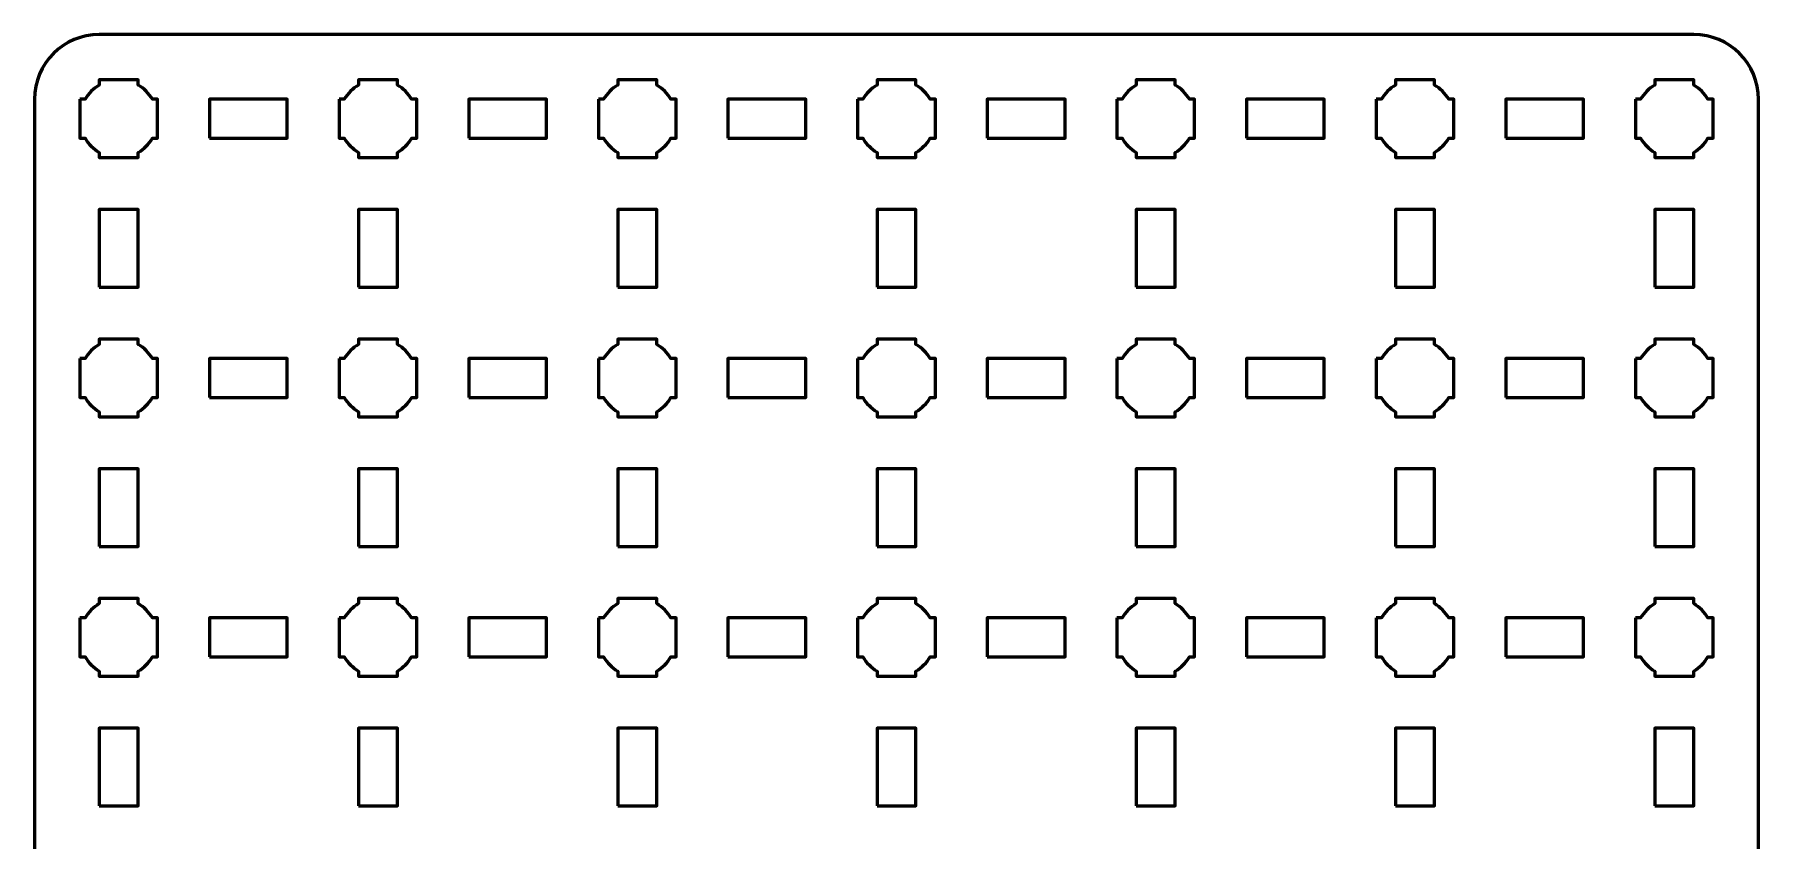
# Model space of a CAD drawing. Header units: centimetres. Extents: x -17.1 to -3.9, y -21.5 to -8.2.
# Drawn here: x -17.15 to -3.85, y -14.42 to -8.2 of the extents above; entities that cross this region are included whole.
import ezdxf

# ---------------------------------------------------------------- set-up
doc = ezdxf.new("R2010")
doc.units = ezdxf.units.CM
doc.header["$MEASUREMENT"] = 0
doc.layers.add('Layer 1', color=7, linetype='Continuous')

msp = doc.modelspace()

# ---------------------------------------------------------------- linework, layer by layer
at = {"layer": 'Layer 1', "color": 250, "lineweight": 53}
for points in [[(-15.8, -9), (-15.2, -9), (-15.2, -8.7), (-15.8, -8.7), (-15.8, -9)], [(-13.8, -9), (-13.2, -9), (-13.2, -8.7), (-13.8, -8.7), (-13.8, -9)], [(-11.8, -9), (-11.2, -9), (-11.2, -8.7), (-11.8, -8.7), (-11.8, -9)], [(-9.8, -9), (-9.2, -9), (-9.2, -8.7), (-9.8, -8.7), (-9.8, -9)], [(-7.8, -9), (-7.2, -9), (-7.2, -8.7), (-7.8, -8.7), (-7.8, -9)], [(-5.8, -9), (-5.2, -9), (-5.2, -8.7), (-5.8, -8.7), (-5.8, -9)], [(-16.65, -10.15), (-16.35, -10.15), (-16.35, -9.55), (-16.65, -9.55), (-16.65, -10.15)], [(-14.65, -10.15), (-14.35, -10.15), (-14.35, -9.55), (-14.65, -9.55), (-14.65, -10.15)], [(-12.65, -10.15), (-12.35, -10.15), (-12.35, -9.55), (-12.65, -9.55), (-12.65, -10.15)], [(-10.65, -10.15), (-10.35, -10.15), (-10.35, -9.55), (-10.65, -9.55), (-10.65, -10.15)], [(-8.65, -10.15), (-8.35, -10.15), (-8.35, -9.55), (-8.65, -9.55), (-8.65, -10.15)], [(-6.65, -10.15), (-6.35, -10.15), (-6.35, -9.55), (-6.65, -9.55), (-6.65, -10.15)], [(-4.65, -10.15), (-4.35, -10.15), (-4.35, -9.55), (-4.65, -9.55), (-4.65, -10.15)], [(-15.8, -11), (-15.2, -11), (-15.2, -10.7), (-15.8, -10.7), (-15.8, -11)], [(-13.8, -11), (-13.2, -11), (-13.2, -10.7), (-13.8, -10.7), (-13.8, -11)], [(-11.8, -11), (-11.2, -11), (-11.2, -10.7), (-11.8, -10.7), (-11.8, -11)], [(-9.8, -11), (-9.2, -11), (-9.2, -10.7), (-9.8, -10.7), (-9.8, -11)], [(-7.8, -11), (-7.2, -11), (-7.2, -10.7), (-7.8, -10.7), (-7.8, -11)], [(-5.8, -11), (-5.2, -11), (-5.2, -10.7), (-5.8, -10.7), (-5.8, -11)], [(-16.65, -12.15), (-16.35, -12.15), (-16.35, -11.55), (-16.65, -11.55), (-16.65, -12.15)], [(-14.65, -12.15), (-14.35, -12.15), (-14.35, -11.55), (-14.65, -11.55), (-14.65, -12.15)], [(-12.65, -12.15), (-12.35, -12.15), (-12.35, -11.55), (-12.65, -11.55), (-12.65, -12.15)], [(-10.65, -12.15), (-10.35, -12.15), (-10.35, -11.55), (-10.65, -11.55), (-10.65, -12.15)], [(-8.65, -12.15), (-8.35, -12.15), (-8.35, -11.55), (-8.65, -11.55), (-8.65, -12.15)], [(-6.65, -12.15), (-6.35, -12.15), (-6.35, -11.55), (-6.65, -11.55), (-6.65, -12.15)], [(-4.65, -12.15), (-4.35, -12.15), (-4.35, -11.55), (-4.65, -11.55), (-4.65, -12.15)], [(-15.8, -13), (-15.2, -13), (-15.2, -12.7), (-15.8, -12.7), (-15.8, -13)], [(-13.8, -13), (-13.2, -13), (-13.2, -12.7), (-13.8, -12.7), (-13.8, -13)], [(-11.8, -13), (-11.2, -13), (-11.2, -12.7), (-11.8, -12.7), (-11.8, -13)], [(-9.8, -13), (-9.2, -13), (-9.2, -12.7), (-9.8, -12.7), (-9.8, -13)], [(-7.8, -13), (-7.2, -13), (-7.2, -12.7), (-7.8, -12.7), (-7.8, -13)], [(-5.8, -13), (-5.2, -13), (-5.2, -12.7), (-5.8, -12.7), (-5.8, -13)], [(-16.65, -14.15), (-16.35, -14.15), (-16.35, -13.55), (-16.65, -13.55), (-16.65, -14.15)], [(-14.65, -14.15), (-14.35, -14.15), (-14.35, -13.55), (-14.65, -13.55), (-14.65, -14.15)], [(-12.65, -14.15), (-12.35, -14.15), (-12.35, -13.55), (-12.65, -13.55), (-12.65, -14.15)], [(-10.65, -14.15), (-10.35, -14.15), (-10.35, -13.55), (-10.65, -13.55), (-10.65, -14.15)], [(-8.65, -14.15), (-8.35, -14.15), (-8.35, -13.55), (-8.65, -13.55), (-8.65, -14.15)], [(-6.65, -14.15), (-6.35, -14.15), (-6.35, -13.55), (-6.65, -13.55), (-6.65, -14.15)], [(-4.65, -14.15), (-4.35, -14.15), (-4.35, -13.55), (-4.65, -13.55), (-4.65, -14.15)]]:
    msp.add_lwpolyline(points, close=True, dxfattribs=at)
msp.add_open_spline([(-17.15, -21), (-17.15, -21), (-17.15, -8.7), (-17.15, -8.7), (-17.15, -8.7), (-17.15, -8.42391), (-16.92609, -8.2), (-16.65, -8.2), (-16.65, -8.2), (-16.65, -8.2), (-4.35, -8.2), (-4.35, -8.2), (-4.35, -8.2), (-4.07391, -8.2), (-3.85, -8.42391), (-3.85, -8.7), (-3.85, -8.7), (-3.85, -8.7), (-3.85, -21), (-3.85, -21), (-3.85, -21), (-3.85, -21.27609), (-4.07391, -21.5), (-4.35, -21.5), (-4.35, -21.5), (-4.35, -21.5), (-16.65, -21.5), (-16.65, -21.5), (-16.65, -21.5), (-16.92609, -21.5), (-17.15, -21.27609), (-17.15, -21)], degree=3, knots=[0, 0, 0, 0, 0.125, 0.125, 0.125, 0.125, 0.25, 0.25, 0.25, 0.25, 0.375, 0.375, 0.375, 0.375, 0.5, 0.5, 0.5, 0.5, 0.625, 0.625, 0.625, 0.625, 0.75, 0.75, 0.75, 0.75, 0.875, 0.875, 0.875, 0.875, 1, 1, 1, 1], dxfattribs=at)
at = {"layer": 'Layer 1', "lineweight": 53}
for points in [[(-16.8, -8.7), (-16.8, -8.7), (-16.75985, -8.7), (-16.75985, -8.7), (-16.75985, -8.7), (-16.7335, -8.65447), (-16.69553, -8.6165), (-16.65, -8.59015), (-16.65, -8.59015), (-16.65, -8.59015), (-16.65, -8.55), (-16.65, -8.55), (-16.65, -8.55), (-16.65, -8.55), (-16.5, -8.55), (-16.5, -8.55), (-16.5, -8.55), (-16.5, -8.55), (-16.35, -8.55), (-16.35, -8.55), (-16.35, -8.55), (-16.35, -8.55), (-16.35, -8.59015), (-16.35, -8.59015), (-16.35, -8.59015), (-16.30447, -8.6165), (-16.2665, -8.65447), (-16.24015, -8.7), (-16.24015, -8.7), (-16.24015, -8.7), (-16.2, -8.7), (-16.2, -8.7), (-16.2, -8.7), (-16.2, -8.7), (-16.2, -8.85), (-16.2, -8.85), (-16.2, -8.85), (-16.2, -8.85), (-16.2, -9), (-16.2, -9), (-16.2, -9), (-16.2, -9), (-16.24015, -9), (-16.24015, -9), (-16.24015, -9), (-16.2665, -9.04553), (-16.30447, -9.0835), (-16.35, -9.10985), (-16.35, -9.10985), (-16.35, -9.10985), (-16.35, -9.15), (-16.35, -9.15), (-16.35, -9.15), (-16.35, -9.15), (-16.5, -9.15), (-16.5, -9.15), (-16.5, -9.15), (-16.5, -9.15), (-16.65, -9.15), (-16.65, -9.15), (-16.65, -9.15), (-16.65, -9.15), (-16.65, -9.10985), (-16.65, -9.10985), (-16.65, -9.10985), (-16.69553, -9.0835), (-16.7335, -9.04553), (-16.75985, -9), (-16.75985, -9), (-16.75985, -9), (-16.8, -9), (-16.8, -9), (-16.8, -9), (-16.8, -9), (-16.8, -8.85), (-16.8, -8.85), (-16.8, -8.85), (-16.8, -8.85), (-16.8, -8.7), (-16.8, -8.7)], [(-14.8, -8.7), (-14.8, -8.7), (-14.75985, -8.7), (-14.75985, -8.7), (-14.75985, -8.7), (-14.7335, -8.65447), (-14.69553, -8.6165), (-14.65, -8.59015), (-14.65, -8.59015), (-14.65, -8.59015), (-14.65, -8.55), (-14.65, -8.55), (-14.65, -8.55), (-14.65, -8.55), (-14.5, -8.55), (-14.5, -8.55), (-14.5, -8.55), (-14.5, -8.55), (-14.35, -8.55), (-14.35, -8.55), (-14.35, -8.55), (-14.35, -8.55), (-14.35, -8.59015), (-14.35, -8.59015), (-14.35, -8.59015), (-14.30447, -8.6165), (-14.2665, -8.65447), (-14.24015, -8.7), (-14.24015, -8.7), (-14.24015, -8.7), (-14.2, -8.7), (-14.2, -8.7), (-14.2, -8.7), (-14.2, -8.7), (-14.2, -8.85), (-14.2, -8.85), (-14.2, -8.85), (-14.2, -8.85), (-14.2, -9), (-14.2, -9), (-14.2, -9), (-14.2, -9), (-14.24015, -9), (-14.24015, -9), (-14.24015, -9), (-14.2665, -9.04553), (-14.30447, -9.0835), (-14.35, -9.10985), (-14.35, -9.10985), (-14.35, -9.10985), (-14.35, -9.15), (-14.35, -9.15), (-14.35, -9.15), (-14.35, -9.15), (-14.5, -9.15), (-14.5, -9.15), (-14.5, -9.15), (-14.5, -9.15), (-14.65, -9.15), (-14.65, -9.15), (-14.65, -9.15), (-14.65, -9.15), (-14.65, -9.10985), (-14.65, -9.10985), (-14.65, -9.10985), (-14.69553, -9.0835), (-14.7335, -9.04553), (-14.75985, -9), (-14.75985, -9), (-14.75985, -9), (-14.8, -9), (-14.8, -9), (-14.8, -9), (-14.8, -9), (-14.8, -8.85), (-14.8, -8.85), (-14.8, -8.85), (-14.8, -8.85), (-14.8, -8.7), (-14.8, -8.7)], [(-12.8, -8.7), (-12.8, -8.7), (-12.75985, -8.7), (-12.75985, -8.7), (-12.75985, -8.7), (-12.7335, -8.65447), (-12.69553, -8.6165), (-12.65, -8.59015), (-12.65, -8.59015), (-12.65, -8.59015), (-12.65, -8.55), (-12.65, -8.55), (-12.65, -8.55), (-12.65, -8.55), (-12.5, -8.55), (-12.5, -8.55), (-12.5, -8.55), (-12.5, -8.55), (-12.35, -8.55), (-12.35, -8.55), (-12.35, -8.55), (-12.35, -8.55), (-12.35, -8.59015), (-12.35, -8.59015), (-12.35, -8.59015), (-12.30447, -8.6165), (-12.2665, -8.65447), (-12.24015, -8.7), (-12.24015, -8.7), (-12.24015, -8.7), (-12.2, -8.7), (-12.2, -8.7), (-12.2, -8.7), (-12.2, -8.7), (-12.2, -8.85), (-12.2, -8.85), (-12.2, -8.85), (-12.2, -8.85), (-12.2, -9), (-12.2, -9), (-12.2, -9), (-12.2, -9), (-12.24015, -9), (-12.24015, -9), (-12.24015, -9), (-12.2665, -9.04553), (-12.30447, -9.0835), (-12.35, -9.10985), (-12.35, -9.10985), (-12.35, -9.10985), (-12.35, -9.15), (-12.35, -9.15), (-12.35, -9.15), (-12.35, -9.15), (-12.5, -9.15), (-12.5, -9.15), (-12.5, -9.15), (-12.5, -9.15), (-12.65, -9.15), (-12.65, -9.15), (-12.65, -9.15), (-12.65, -9.15), (-12.65, -9.10985), (-12.65, -9.10985), (-12.65, -9.10985), (-12.69553, -9.0835), (-12.7335, -9.04553), (-12.75985, -9), (-12.75985, -9), (-12.75985, -9), (-12.8, -9), (-12.8, -9), (-12.8, -9), (-12.8, -9), (-12.8, -8.85), (-12.8, -8.85), (-12.8, -8.85), (-12.8, -8.85), (-12.8, -8.7), (-12.8, -8.7)], [(-10.8, -8.7), (-10.8, -8.7), (-10.75985, -8.7), (-10.75985, -8.7), (-10.75985, -8.7), (-10.7335, -8.65447), (-10.69553, -8.6165), (-10.65, -8.59015), (-10.65, -8.59015), (-10.65, -8.59015), (-10.65, -8.55), (-10.65, -8.55), (-10.65, -8.55), (-10.65, -8.55), (-10.5, -8.55), (-10.5, -8.55), (-10.5, -8.55), (-10.5, -8.55), (-10.35, -8.55), (-10.35, -8.55), (-10.35, -8.55), (-10.35, -8.55), (-10.35, -8.59015), (-10.35, -8.59015), (-10.35, -8.59015), (-10.30447, -8.6165), (-10.2665, -8.65447), (-10.24015, -8.7), (-10.24015, -8.7), (-10.24015, -8.7), (-10.2, -8.7), (-10.2, -8.7), (-10.2, -8.7), (-10.2, -8.7), (-10.2, -8.85), (-10.2, -8.85), (-10.2, -8.85), (-10.2, -8.85), (-10.2, -9), (-10.2, -9), (-10.2, -9), (-10.2, -9), (-10.24015, -9), (-10.24015, -9), (-10.24015, -9), (-10.2665, -9.04553), (-10.30447, -9.0835), (-10.35, -9.10985), (-10.35, -9.10985), (-10.35, -9.10985), (-10.35, -9.15), (-10.35, -9.15), (-10.35, -9.15), (-10.35, -9.15), (-10.5, -9.15), (-10.5, -9.15), (-10.5, -9.15), (-10.5, -9.15), (-10.65, -9.15), (-10.65, -9.15), (-10.65, -9.15), (-10.65, -9.15), (-10.65, -9.10985), (-10.65, -9.10985), (-10.65, -9.10985), (-10.69553, -9.0835), (-10.7335, -9.04553), (-10.75985, -9), (-10.75985, -9), (-10.75985, -9), (-10.8, -9), (-10.8, -9), (-10.8, -9), (-10.8, -9), (-10.8, -8.85), (-10.8, -8.85), (-10.8, -8.85), (-10.8, -8.85), (-10.8, -8.7), (-10.8, -8.7)], [(-8.8, -8.7), (-8.8, -8.7), (-8.75985, -8.7), (-8.75985, -8.7), (-8.75985, -8.7), (-8.7335, -8.65447), (-8.69553, -8.6165), (-8.65, -8.59015), (-8.65, -8.59015), (-8.65, -8.59015), (-8.65, -8.55), (-8.65, -8.55), (-8.65, -8.55), (-8.65, -8.55), (-8.5, -8.55), (-8.5, -8.55), (-8.5, -8.55), (-8.5, -8.55), (-8.35, -8.55), (-8.35, -8.55), (-8.35, -8.55), (-8.35, -8.55), (-8.35, -8.59015), (-8.35, -8.59015), (-8.35, -8.59015), (-8.30447, -8.6165), (-8.2665, -8.65447), (-8.24015, -8.7), (-8.24015, -8.7), (-8.24015, -8.7), (-8.2, -8.7), (-8.2, -8.7), (-8.2, -8.7), (-8.2, -8.7), (-8.2, -8.85), (-8.2, -8.85), (-8.2, -8.85), (-8.2, -8.85), (-8.2, -9), (-8.2, -9), (-8.2, -9), (-8.2, -9), (-8.24015, -9), (-8.24015, -9), (-8.24015, -9), (-8.2665, -9.04553), (-8.30447, -9.0835), (-8.35, -9.10985), (-8.35, -9.10985), (-8.35, -9.10985), (-8.35, -9.15), (-8.35, -9.15), (-8.35, -9.15), (-8.35, -9.15), (-8.5, -9.15), (-8.5, -9.15), (-8.5, -9.15), (-8.5, -9.15), (-8.65, -9.15), (-8.65, -9.15), (-8.65, -9.15), (-8.65, -9.15), (-8.65, -9.10985), (-8.65, -9.10985), (-8.65, -9.10985), (-8.69553, -9.0835), (-8.7335, -9.04553), (-8.75985, -9), (-8.75985, -9), (-8.75985, -9), (-8.8, -9), (-8.8, -9), (-8.8, -9), (-8.8, -9), (-8.8, -8.85), (-8.8, -8.85), (-8.8, -8.85), (-8.8, -8.85), (-8.8, -8.7), (-8.8, -8.7)], [(-6.8, -8.7), (-6.8, -8.7), (-6.75985, -8.7), (-6.75985, -8.7), (-6.75985, -8.7), (-6.7335, -8.65447), (-6.69553, -8.6165), (-6.65, -8.59015), (-6.65, -8.59015), (-6.65, -8.59015), (-6.65, -8.55), (-6.65, -8.55), (-6.65, -8.55), (-6.65, -8.55), (-6.5, -8.55), (-6.5, -8.55), (-6.5, -8.55), (-6.5, -8.55), (-6.35, -8.55), (-6.35, -8.55), (-6.35, -8.55), (-6.35, -8.55), (-6.35, -8.59015), (-6.35, -8.59015), (-6.35, -8.59015), (-6.30447, -8.6165), (-6.2665, -8.65447), (-6.24015, -8.7), (-6.24015, -8.7), (-6.24015, -8.7), (-6.2, -8.7), (-6.2, -8.7), (-6.2, -8.7), (-6.2, -8.7), (-6.2, -8.85), (-6.2, -8.85), (-6.2, -8.85), (-6.2, -8.85), (-6.2, -9), (-6.2, -9), (-6.2, -9), (-6.2, -9), (-6.24015, -9), (-6.24015, -9), (-6.24015, -9), (-6.2665, -9.04553), (-6.30447, -9.0835), (-6.35, -9.10985), (-6.35, -9.10985), (-6.35, -9.10985), (-6.35, -9.15), (-6.35, -9.15), (-6.35, -9.15), (-6.35, -9.15), (-6.5, -9.15), (-6.5, -9.15), (-6.5, -9.15), (-6.5, -9.15), (-6.65, -9.15), (-6.65, -9.15), (-6.65, -9.15), (-6.65, -9.15), (-6.65, -9.10985), (-6.65, -9.10985), (-6.65, -9.10985), (-6.69553, -9.0835), (-6.7335, -9.04553), (-6.75985, -9), (-6.75985, -9), (-6.75985, -9), (-6.8, -9), (-6.8, -9), (-6.8, -9), (-6.8, -9), (-6.8, -8.85), (-6.8, -8.85), (-6.8, -8.85), (-6.8, -8.85), (-6.8, -8.7), (-6.8, -8.7)], [(-4.8, -8.7), (-4.8, -8.7), (-4.75985, -8.7), (-4.75985, -8.7), (-4.75985, -8.7), (-4.7335, -8.65447), (-4.69553, -8.6165), (-4.65, -8.59015), (-4.65, -8.59015), (-4.65, -8.59015), (-4.65, -8.55), (-4.65, -8.55), (-4.65, -8.55), (-4.65, -8.55), (-4.5, -8.55), (-4.5, -8.55), (-4.5, -8.55), (-4.5, -8.55), (-4.35, -8.55), (-4.35, -8.55), (-4.35, -8.55), (-4.35, -8.55), (-4.35, -8.59015), (-4.35, -8.59015), (-4.35, -8.59015), (-4.30447, -8.6165), (-4.2665, -8.65447), (-4.24015, -8.7), (-4.24015, -8.7), (-4.24015, -8.7), (-4.2, -8.7), (-4.2, -8.7), (-4.2, -8.7), (-4.2, -8.7), (-4.2, -8.85), (-4.2, -8.85), (-4.2, -8.85), (-4.2, -8.85), (-4.2, -9), (-4.2, -9), (-4.2, -9), (-4.2, -9), (-4.24015, -9), (-4.24015, -9), (-4.24015, -9), (-4.2665, -9.04553), (-4.30447, -9.0835), (-4.35, -9.10985), (-4.35, -9.10985), (-4.35, -9.10985), (-4.35, -9.15), (-4.35, -9.15), (-4.35, -9.15), (-4.35, -9.15), (-4.5, -9.15), (-4.5, -9.15), (-4.5, -9.15), (-4.5, -9.15), (-4.65, -9.15), (-4.65, -9.15), (-4.65, -9.15), (-4.65, -9.15), (-4.65, -9.10985), (-4.65, -9.10985), (-4.65, -9.10985), (-4.69553, -9.0835), (-4.7335, -9.04553), (-4.75985, -9), (-4.75985, -9), (-4.75985, -9), (-4.8, -9), (-4.8, -9), (-4.8, -9), (-4.8, -9), (-4.8, -8.85), (-4.8, -8.85), (-4.8, -8.85), (-4.8, -8.85), (-4.8, -8.7), (-4.8, -8.7)], [(-16.8, -10.7), (-16.8, -10.7), (-16.75985, -10.7), (-16.75985, -10.7), (-16.75985, -10.7), (-16.7335, -10.65447), (-16.69553, -10.6165), (-16.65, -10.59015), (-16.65, -10.59015), (-16.65, -10.59015), (-16.65, -10.55), (-16.65, -10.55), (-16.65, -10.55), (-16.65, -10.55), (-16.5, -10.55), (-16.5, -10.55), (-16.5, -10.55), (-16.5, -10.55), (-16.35, -10.55), (-16.35, -10.55), (-16.35, -10.55), (-16.35, -10.55), (-16.35, -10.59015), (-16.35, -10.59015), (-16.35, -10.59015), (-16.30447, -10.6165), (-16.2665, -10.65447), (-16.24015, -10.7), (-16.24015, -10.7), (-16.24015, -10.7), (-16.2, -10.7), (-16.2, -10.7), (-16.2, -10.7), (-16.2, -10.7), (-16.2, -10.85), (-16.2, -10.85), (-16.2, -10.85), (-16.2, -10.85), (-16.2, -11), (-16.2, -11), (-16.2, -11), (-16.2, -11), (-16.24015, -11), (-16.24015, -11), (-16.24015, -11), (-16.2665, -11.04553), (-16.30447, -11.0835), (-16.35, -11.10985), (-16.35, -11.10985), (-16.35, -11.10985), (-16.35, -11.15), (-16.35, -11.15), (-16.35, -11.15), (-16.35, -11.15), (-16.5, -11.15), (-16.5, -11.15), (-16.5, -11.15), (-16.5, -11.15), (-16.65, -11.15), (-16.65, -11.15), (-16.65, -11.15), (-16.65, -11.15), (-16.65, -11.10985), (-16.65, -11.10985), (-16.65, -11.10985), (-16.69553, -11.0835), (-16.7335, -11.04553), (-16.75985, -11), (-16.75985, -11), (-16.75985, -11), (-16.8, -11), (-16.8, -11), (-16.8, -11), (-16.8, -11), (-16.8, -10.85), (-16.8, -10.85), (-16.8, -10.85), (-16.8, -10.85), (-16.8, -10.7), (-16.8, -10.7)], [(-14.8, -10.7), (-14.8, -10.7), (-14.75985, -10.7), (-14.75985, -10.7), (-14.75985, -10.7), (-14.7335, -10.65447), (-14.69553, -10.6165), (-14.65, -10.59015), (-14.65, -10.59015), (-14.65, -10.59015), (-14.65, -10.55), (-14.65, -10.55), (-14.65, -10.55), (-14.65, -10.55), (-14.5, -10.55), (-14.5, -10.55), (-14.5, -10.55), (-14.5, -10.55), (-14.35, -10.55), (-14.35, -10.55), (-14.35, -10.55), (-14.35, -10.55), (-14.35, -10.59015), (-14.35, -10.59015), (-14.35, -10.59015), (-14.30447, -10.6165), (-14.2665, -10.65447), (-14.24015, -10.7), (-14.24015, -10.7), (-14.24015, -10.7), (-14.2, -10.7), (-14.2, -10.7), (-14.2, -10.7), (-14.2, -10.7), (-14.2, -10.85), (-14.2, -10.85), (-14.2, -10.85), (-14.2, -10.85), (-14.2, -11), (-14.2, -11), (-14.2, -11), (-14.2, -11), (-14.24015, -11), (-14.24015, -11), (-14.24015, -11), (-14.2665, -11.04553), (-14.30447, -11.0835), (-14.35, -11.10985), (-14.35, -11.10985), (-14.35, -11.10985), (-14.35, -11.15), (-14.35, -11.15), (-14.35, -11.15), (-14.35, -11.15), (-14.5, -11.15), (-14.5, -11.15), (-14.5, -11.15), (-14.5, -11.15), (-14.65, -11.15), (-14.65, -11.15), (-14.65, -11.15), (-14.65, -11.15), (-14.65, -11.10985), (-14.65, -11.10985), (-14.65, -11.10985), (-14.69553, -11.0835), (-14.7335, -11.04553), (-14.75985, -11), (-14.75985, -11), (-14.75985, -11), (-14.8, -11), (-14.8, -11), (-14.8, -11), (-14.8, -11), (-14.8, -10.85), (-14.8, -10.85), (-14.8, -10.85), (-14.8, -10.85), (-14.8, -10.7), (-14.8, -10.7)], [(-12.8, -10.7), (-12.8, -10.7), (-12.75985, -10.7), (-12.75985, -10.7), (-12.75985, -10.7), (-12.7335, -10.65447), (-12.69553, -10.6165), (-12.65, -10.59015), (-12.65, -10.59015), (-12.65, -10.59015), (-12.65, -10.55), (-12.65, -10.55), (-12.65, -10.55), (-12.65, -10.55), (-12.5, -10.55), (-12.5, -10.55), (-12.5, -10.55), (-12.5, -10.55), (-12.35, -10.55), (-12.35, -10.55), (-12.35, -10.55), (-12.35, -10.55), (-12.35, -10.59015), (-12.35, -10.59015), (-12.35, -10.59015), (-12.30447, -10.6165), (-12.2665, -10.65447), (-12.24015, -10.7), (-12.24015, -10.7), (-12.24015, -10.7), (-12.2, -10.7), (-12.2, -10.7), (-12.2, -10.7), (-12.2, -10.7), (-12.2, -10.85), (-12.2, -10.85), (-12.2, -10.85), (-12.2, -10.85), (-12.2, -11), (-12.2, -11), (-12.2, -11), (-12.2, -11), (-12.24015, -11), (-12.24015, -11), (-12.24015, -11), (-12.2665, -11.04553), (-12.30447, -11.0835), (-12.35, -11.10985), (-12.35, -11.10985), (-12.35, -11.10985), (-12.35, -11.15), (-12.35, -11.15), (-12.35, -11.15), (-12.35, -11.15), (-12.5, -11.15), (-12.5, -11.15), (-12.5, -11.15), (-12.5, -11.15), (-12.65, -11.15), (-12.65, -11.15), (-12.65, -11.15), (-12.65, -11.15), (-12.65, -11.10985), (-12.65, -11.10985), (-12.65, -11.10985), (-12.69553, -11.0835), (-12.7335, -11.04553), (-12.75985, -11), (-12.75985, -11), (-12.75985, -11), (-12.8, -11), (-12.8, -11), (-12.8, -11), (-12.8, -11), (-12.8, -10.85), (-12.8, -10.85), (-12.8, -10.85), (-12.8, -10.85), (-12.8, -10.7), (-12.8, -10.7)], [(-10.8, -10.7), (-10.8, -10.7), (-10.75985, -10.7), (-10.75985, -10.7), (-10.75985, -10.7), (-10.7335, -10.65447), (-10.69553, -10.6165), (-10.65, -10.59015), (-10.65, -10.59015), (-10.65, -10.59015), (-10.65, -10.55), (-10.65, -10.55), (-10.65, -10.55), (-10.65, -10.55), (-10.5, -10.55), (-10.5, -10.55), (-10.5, -10.55), (-10.5, -10.55), (-10.35, -10.55), (-10.35, -10.55), (-10.35, -10.55), (-10.35, -10.55), (-10.35, -10.59015), (-10.35, -10.59015), (-10.35, -10.59015), (-10.30447, -10.6165), (-10.2665, -10.65447), (-10.24015, -10.7), (-10.24015, -10.7), (-10.24015, -10.7), (-10.2, -10.7), (-10.2, -10.7), (-10.2, -10.7), (-10.2, -10.7), (-10.2, -10.85), (-10.2, -10.85), (-10.2, -10.85), (-10.2, -10.85), (-10.2, -11), (-10.2, -11), (-10.2, -11), (-10.2, -11), (-10.24015, -11), (-10.24015, -11), (-10.24015, -11), (-10.2665, -11.04553), (-10.30447, -11.0835), (-10.35, -11.10985), (-10.35, -11.10985), (-10.35, -11.10985), (-10.35, -11.15), (-10.35, -11.15), (-10.35, -11.15), (-10.35, -11.15), (-10.5, -11.15), (-10.5, -11.15), (-10.5, -11.15), (-10.5, -11.15), (-10.65, -11.15), (-10.65, -11.15), (-10.65, -11.15), (-10.65, -11.15), (-10.65, -11.10985), (-10.65, -11.10985), (-10.65, -11.10985), (-10.69553, -11.0835), (-10.7335, -11.04553), (-10.75985, -11), (-10.75985, -11), (-10.75985, -11), (-10.8, -11), (-10.8, -11), (-10.8, -11), (-10.8, -11), (-10.8, -10.85), (-10.8, -10.85), (-10.8, -10.85), (-10.8, -10.85), (-10.8, -10.7), (-10.8, -10.7)], [(-8.8, -10.7), (-8.8, -10.7), (-8.75985, -10.7), (-8.75985, -10.7), (-8.75985, -10.7), (-8.7335, -10.65447), (-8.69553, -10.6165), (-8.65, -10.59015), (-8.65, -10.59015), (-8.65, -10.59015), (-8.65, -10.55), (-8.65, -10.55), (-8.65, -10.55), (-8.65, -10.55), (-8.5, -10.55), (-8.5, -10.55), (-8.5, -10.55), (-8.5, -10.55), (-8.35, -10.55), (-8.35, -10.55), (-8.35, -10.55), (-8.35, -10.55), (-8.35, -10.59015), (-8.35, -10.59015), (-8.35, -10.59015), (-8.30447, -10.6165), (-8.2665, -10.65447), (-8.24015, -10.7), (-8.24015, -10.7), (-8.24015, -10.7), (-8.2, -10.7), (-8.2, -10.7), (-8.2, -10.7), (-8.2, -10.7), (-8.2, -10.85), (-8.2, -10.85), (-8.2, -10.85), (-8.2, -10.85), (-8.2, -11), (-8.2, -11), (-8.2, -11), (-8.2, -11), (-8.24015, -11), (-8.24015, -11), (-8.24015, -11), (-8.2665, -11.04553), (-8.30447, -11.0835), (-8.35, -11.10985), (-8.35, -11.10985), (-8.35, -11.10985), (-8.35, -11.15), (-8.35, -11.15), (-8.35, -11.15), (-8.35, -11.15), (-8.5, -11.15), (-8.5, -11.15), (-8.5, -11.15), (-8.5, -11.15), (-8.65, -11.15), (-8.65, -11.15), (-8.65, -11.15), (-8.65, -11.15), (-8.65, -11.10985), (-8.65, -11.10985), (-8.65, -11.10985), (-8.69553, -11.0835), (-8.7335, -11.04553), (-8.75985, -11), (-8.75985, -11), (-8.75985, -11), (-8.8, -11), (-8.8, -11), (-8.8, -11), (-8.8, -11), (-8.8, -10.85), (-8.8, -10.85), (-8.8, -10.85), (-8.8, -10.85), (-8.8, -10.7), (-8.8, -10.7)], [(-6.8, -10.7), (-6.8, -10.7), (-6.75985, -10.7), (-6.75985, -10.7), (-6.75985, -10.7), (-6.7335, -10.65447), (-6.69553, -10.6165), (-6.65, -10.59015), (-6.65, -10.59015), (-6.65, -10.59015), (-6.65, -10.55), (-6.65, -10.55), (-6.65, -10.55), (-6.65, -10.55), (-6.5, -10.55), (-6.5, -10.55), (-6.5, -10.55), (-6.5, -10.55), (-6.35, -10.55), (-6.35, -10.55), (-6.35, -10.55), (-6.35, -10.55), (-6.35, -10.59015), (-6.35, -10.59015), (-6.35, -10.59015), (-6.30447, -10.6165), (-6.2665, -10.65447), (-6.24015, -10.7), (-6.24015, -10.7), (-6.24015, -10.7), (-6.2, -10.7), (-6.2, -10.7), (-6.2, -10.7), (-6.2, -10.7), (-6.2, -10.85), (-6.2, -10.85), (-6.2, -10.85), (-6.2, -10.85), (-6.2, -11), (-6.2, -11), (-6.2, -11), (-6.2, -11), (-6.24015, -11), (-6.24015, -11), (-6.24015, -11), (-6.2665, -11.04553), (-6.30447, -11.0835), (-6.35, -11.10985), (-6.35, -11.10985), (-6.35, -11.10985), (-6.35, -11.15), (-6.35, -11.15), (-6.35, -11.15), (-6.35, -11.15), (-6.5, -11.15), (-6.5, -11.15), (-6.5, -11.15), (-6.5, -11.15), (-6.65, -11.15), (-6.65, -11.15), (-6.65, -11.15), (-6.65, -11.15), (-6.65, -11.10985), (-6.65, -11.10985), (-6.65, -11.10985), (-6.69553, -11.0835), (-6.7335, -11.04553), (-6.75985, -11), (-6.75985, -11), (-6.75985, -11), (-6.8, -11), (-6.8, -11), (-6.8, -11), (-6.8, -11), (-6.8, -10.85), (-6.8, -10.85), (-6.8, -10.85), (-6.8, -10.85), (-6.8, -10.7), (-6.8, -10.7)], [(-4.8, -10.7), (-4.8, -10.7), (-4.75985, -10.7), (-4.75985, -10.7), (-4.75985, -10.7), (-4.7335, -10.65447), (-4.69553, -10.6165), (-4.65, -10.59015), (-4.65, -10.59015), (-4.65, -10.59015), (-4.65, -10.55), (-4.65, -10.55), (-4.65, -10.55), (-4.65, -10.55), (-4.5, -10.55), (-4.5, -10.55), (-4.5, -10.55), (-4.5, -10.55), (-4.35, -10.55), (-4.35, -10.55), (-4.35, -10.55), (-4.35, -10.55), (-4.35, -10.59015), (-4.35, -10.59015), (-4.35, -10.59015), (-4.30447, -10.6165), (-4.2665, -10.65447), (-4.24015, -10.7), (-4.24015, -10.7), (-4.24015, -10.7), (-4.2, -10.7), (-4.2, -10.7), (-4.2, -10.7), (-4.2, -10.7), (-4.2, -10.85), (-4.2, -10.85), (-4.2, -10.85), (-4.2, -10.85), (-4.2, -11), (-4.2, -11), (-4.2, -11), (-4.2, -11), (-4.24015, -11), (-4.24015, -11), (-4.24015, -11), (-4.2665, -11.04553), (-4.30447, -11.0835), (-4.35, -11.10985), (-4.35, -11.10985), (-4.35, -11.10985), (-4.35, -11.15), (-4.35, -11.15), (-4.35, -11.15), (-4.35, -11.15), (-4.5, -11.15), (-4.5, -11.15), (-4.5, -11.15), (-4.5, -11.15), (-4.65, -11.15), (-4.65, -11.15), (-4.65, -11.15), (-4.65, -11.15), (-4.65, -11.10985), (-4.65, -11.10985), (-4.65, -11.10985), (-4.69553, -11.0835), (-4.7335, -11.04553), (-4.75985, -11), (-4.75985, -11), (-4.75985, -11), (-4.8, -11), (-4.8, -11), (-4.8, -11), (-4.8, -11), (-4.8, -10.85), (-4.8, -10.85), (-4.8, -10.85), (-4.8, -10.85), (-4.8, -10.7), (-4.8, -10.7)], [(-16.8, -12.7), (-16.8, -12.7), (-16.75985, -12.7), (-16.75985, -12.7), (-16.75985, -12.7), (-16.7335, -12.65447), (-16.69553, -12.6165), (-16.65, -12.59015), (-16.65, -12.59015), (-16.65, -12.59015), (-16.65, -12.55), (-16.65, -12.55), (-16.65, -12.55), (-16.65, -12.55), (-16.5, -12.55), (-16.5, -12.55), (-16.5, -12.55), (-16.5, -12.55), (-16.35, -12.55), (-16.35, -12.55), (-16.35, -12.55), (-16.35, -12.55), (-16.35, -12.59015), (-16.35, -12.59015), (-16.35, -12.59015), (-16.30447, -12.6165), (-16.2665, -12.65447), (-16.24015, -12.7), (-16.24015, -12.7), (-16.24015, -12.7), (-16.2, -12.7), (-16.2, -12.7), (-16.2, -12.7), (-16.2, -12.7), (-16.2, -12.85), (-16.2, -12.85), (-16.2, -12.85), (-16.2, -12.85), (-16.2, -13), (-16.2, -13), (-16.2, -13), (-16.2, -13), (-16.24015, -13), (-16.24015, -13), (-16.24015, -13), (-16.2665, -13.04553), (-16.30447, -13.0835), (-16.35, -13.10985), (-16.35, -13.10985), (-16.35, -13.10985), (-16.35, -13.15), (-16.35, -13.15), (-16.35, -13.15), (-16.35, -13.15), (-16.5, -13.15), (-16.5, -13.15), (-16.5, -13.15), (-16.5, -13.15), (-16.65, -13.15), (-16.65, -13.15), (-16.65, -13.15), (-16.65, -13.15), (-16.65, -13.10985), (-16.65, -13.10985), (-16.65, -13.10985), (-16.69553, -13.0835), (-16.7335, -13.04553), (-16.75985, -13), (-16.75985, -13), (-16.75985, -13), (-16.8, -13), (-16.8, -13), (-16.8, -13), (-16.8, -13), (-16.8, -12.85), (-16.8, -12.85), (-16.8, -12.85), (-16.8, -12.85), (-16.8, -12.7), (-16.8, -12.7)], [(-14.8, -12.7), (-14.8, -12.7), (-14.75985, -12.7), (-14.75985, -12.7), (-14.75985, -12.7), (-14.7335, -12.65447), (-14.69553, -12.6165), (-14.65, -12.59015), (-14.65, -12.59015), (-14.65, -12.59015), (-14.65, -12.55), (-14.65, -12.55), (-14.65, -12.55), (-14.65, -12.55), (-14.5, -12.55), (-14.5, -12.55), (-14.5, -12.55), (-14.5, -12.55), (-14.35, -12.55), (-14.35, -12.55), (-14.35, -12.55), (-14.35, -12.55), (-14.35, -12.59015), (-14.35, -12.59015), (-14.35, -12.59015), (-14.30447, -12.6165), (-14.2665, -12.65447), (-14.24015, -12.7), (-14.24015, -12.7), (-14.24015, -12.7), (-14.2, -12.7), (-14.2, -12.7), (-14.2, -12.7), (-14.2, -12.7), (-14.2, -12.85), (-14.2, -12.85), (-14.2, -12.85), (-14.2, -12.85), (-14.2, -13), (-14.2, -13), (-14.2, -13), (-14.2, -13), (-14.24015, -13), (-14.24015, -13), (-14.24015, -13), (-14.2665, -13.04553), (-14.30447, -13.0835), (-14.35, -13.10985), (-14.35, -13.10985), (-14.35, -13.10985), (-14.35, -13.15), (-14.35, -13.15), (-14.35, -13.15), (-14.35, -13.15), (-14.5, -13.15), (-14.5, -13.15), (-14.5, -13.15), (-14.5, -13.15), (-14.65, -13.15), (-14.65, -13.15), (-14.65, -13.15), (-14.65, -13.15), (-14.65, -13.10985), (-14.65, -13.10985), (-14.65, -13.10985), (-14.69553, -13.0835), (-14.7335, -13.04553), (-14.75985, -13), (-14.75985, -13), (-14.75985, -13), (-14.8, -13), (-14.8, -13), (-14.8, -13), (-14.8, -13), (-14.8, -12.85), (-14.8, -12.85), (-14.8, -12.85), (-14.8, -12.85), (-14.8, -12.7), (-14.8, -12.7)], [(-12.8, -12.7), (-12.8, -12.7), (-12.75985, -12.7), (-12.75985, -12.7), (-12.75985, -12.7), (-12.7335, -12.65447), (-12.69553, -12.6165), (-12.65, -12.59015), (-12.65, -12.59015), (-12.65, -12.59015), (-12.65, -12.55), (-12.65, -12.55), (-12.65, -12.55), (-12.65, -12.55), (-12.5, -12.55), (-12.5, -12.55), (-12.5, -12.55), (-12.5, -12.55), (-12.35, -12.55), (-12.35, -12.55), (-12.35, -12.55), (-12.35, -12.55), (-12.35, -12.59015), (-12.35, -12.59015), (-12.35, -12.59015), (-12.30447, -12.6165), (-12.2665, -12.65447), (-12.24015, -12.7), (-12.24015, -12.7), (-12.24015, -12.7), (-12.2, -12.7), (-12.2, -12.7), (-12.2, -12.7), (-12.2, -12.7), (-12.2, -12.85), (-12.2, -12.85), (-12.2, -12.85), (-12.2, -12.85), (-12.2, -13), (-12.2, -13), (-12.2, -13), (-12.2, -13), (-12.24015, -13), (-12.24015, -13), (-12.24015, -13), (-12.2665, -13.04553), (-12.30447, -13.0835), (-12.35, -13.10985), (-12.35, -13.10985), (-12.35, -13.10985), (-12.35, -13.15), (-12.35, -13.15), (-12.35, -13.15), (-12.35, -13.15), (-12.5, -13.15), (-12.5, -13.15), (-12.5, -13.15), (-12.5, -13.15), (-12.65, -13.15), (-12.65, -13.15), (-12.65, -13.15), (-12.65, -13.15), (-12.65, -13.10985), (-12.65, -13.10985), (-12.65, -13.10985), (-12.69553, -13.0835), (-12.7335, -13.04553), (-12.75985, -13), (-12.75985, -13), (-12.75985, -13), (-12.8, -13), (-12.8, -13), (-12.8, -13), (-12.8, -13), (-12.8, -12.85), (-12.8, -12.85), (-12.8, -12.85), (-12.8, -12.85), (-12.8, -12.7), (-12.8, -12.7)], [(-10.8, -12.7), (-10.8, -12.7), (-10.75985, -12.7), (-10.75985, -12.7), (-10.75985, -12.7), (-10.7335, -12.65447), (-10.69553, -12.6165), (-10.65, -12.59015), (-10.65, -12.59015), (-10.65, -12.59015), (-10.65, -12.55), (-10.65, -12.55), (-10.65, -12.55), (-10.65, -12.55), (-10.5, -12.55), (-10.5, -12.55), (-10.5, -12.55), (-10.5, -12.55), (-10.35, -12.55), (-10.35, -12.55), (-10.35, -12.55), (-10.35, -12.55), (-10.35, -12.59015), (-10.35, -12.59015), (-10.35, -12.59015), (-10.30447, -12.6165), (-10.2665, -12.65447), (-10.24015, -12.7), (-10.24015, -12.7), (-10.24015, -12.7), (-10.2, -12.7), (-10.2, -12.7), (-10.2, -12.7), (-10.2, -12.7), (-10.2, -12.85), (-10.2, -12.85), (-10.2, -12.85), (-10.2, -12.85), (-10.2, -13), (-10.2, -13), (-10.2, -13), (-10.2, -13), (-10.24015, -13), (-10.24015, -13), (-10.24015, -13), (-10.2665, -13.04553), (-10.30447, -13.0835), (-10.35, -13.10985), (-10.35, -13.10985), (-10.35, -13.10985), (-10.35, -13.15), (-10.35, -13.15), (-10.35, -13.15), (-10.35, -13.15), (-10.5, -13.15), (-10.5, -13.15), (-10.5, -13.15), (-10.5, -13.15), (-10.65, -13.15), (-10.65, -13.15), (-10.65, -13.15), (-10.65, -13.15), (-10.65, -13.10985), (-10.65, -13.10985), (-10.65, -13.10985), (-10.69553, -13.0835), (-10.7335, -13.04553), (-10.75985, -13), (-10.75985, -13), (-10.75985, -13), (-10.8, -13), (-10.8, -13), (-10.8, -13), (-10.8, -13), (-10.8, -12.85), (-10.8, -12.85), (-10.8, -12.85), (-10.8, -12.85), (-10.8, -12.7), (-10.8, -12.7)], [(-8.8, -12.7), (-8.8, -12.7), (-8.75985, -12.7), (-8.75985, -12.7), (-8.75985, -12.7), (-8.7335, -12.65447), (-8.69553, -12.6165), (-8.65, -12.59015), (-8.65, -12.59015), (-8.65, -12.59015), (-8.65, -12.55), (-8.65, -12.55), (-8.65, -12.55), (-8.65, -12.55), (-8.5, -12.55), (-8.5, -12.55), (-8.5, -12.55), (-8.5, -12.55), (-8.35, -12.55), (-8.35, -12.55), (-8.35, -12.55), (-8.35, -12.55), (-8.35, -12.59015), (-8.35, -12.59015), (-8.35, -12.59015), (-8.30447, -12.6165), (-8.2665, -12.65447), (-8.24015, -12.7), (-8.24015, -12.7), (-8.24015, -12.7), (-8.2, -12.7), (-8.2, -12.7), (-8.2, -12.7), (-8.2, -12.7), (-8.2, -12.85), (-8.2, -12.85), (-8.2, -12.85), (-8.2, -12.85), (-8.2, -13), (-8.2, -13), (-8.2, -13), (-8.2, -13), (-8.24015, -13), (-8.24015, -13), (-8.24015, -13), (-8.2665, -13.04553), (-8.30447, -13.0835), (-8.35, -13.10985), (-8.35, -13.10985), (-8.35, -13.10985), (-8.35, -13.15), (-8.35, -13.15), (-8.35, -13.15), (-8.35, -13.15), (-8.5, -13.15), (-8.5, -13.15), (-8.5, -13.15), (-8.5, -13.15), (-8.65, -13.15), (-8.65, -13.15), (-8.65, -13.15), (-8.65, -13.15), (-8.65, -13.10985), (-8.65, -13.10985), (-8.65, -13.10985), (-8.69553, -13.0835), (-8.7335, -13.04553), (-8.75985, -13), (-8.75985, -13), (-8.75985, -13), (-8.8, -13), (-8.8, -13), (-8.8, -13), (-8.8, -13), (-8.8, -12.85), (-8.8, -12.85), (-8.8, -12.85), (-8.8, -12.85), (-8.8, -12.7), (-8.8, -12.7)], [(-6.8, -12.7), (-6.8, -12.7), (-6.75985, -12.7), (-6.75985, -12.7), (-6.75985, -12.7), (-6.7335, -12.65447), (-6.69553, -12.6165), (-6.65, -12.59015), (-6.65, -12.59015), (-6.65, -12.59015), (-6.65, -12.55), (-6.65, -12.55), (-6.65, -12.55), (-6.65, -12.55), (-6.5, -12.55), (-6.5, -12.55), (-6.5, -12.55), (-6.5, -12.55), (-6.35, -12.55), (-6.35, -12.55), (-6.35, -12.55), (-6.35, -12.55), (-6.35, -12.59015), (-6.35, -12.59015), (-6.35, -12.59015), (-6.30447, -12.6165), (-6.2665, -12.65447), (-6.24015, -12.7), (-6.24015, -12.7), (-6.24015, -12.7), (-6.2, -12.7), (-6.2, -12.7), (-6.2, -12.7), (-6.2, -12.7), (-6.2, -12.85), (-6.2, -12.85), (-6.2, -12.85), (-6.2, -12.85), (-6.2, -13), (-6.2, -13), (-6.2, -13), (-6.2, -13), (-6.24015, -13), (-6.24015, -13), (-6.24015, -13), (-6.2665, -13.04553), (-6.30447, -13.0835), (-6.35, -13.10985), (-6.35, -13.10985), (-6.35, -13.10985), (-6.35, -13.15), (-6.35, -13.15), (-6.35, -13.15), (-6.35, -13.15), (-6.5, -13.15), (-6.5, -13.15), (-6.5, -13.15), (-6.5, -13.15), (-6.65, -13.15), (-6.65, -13.15), (-6.65, -13.15), (-6.65, -13.15), (-6.65, -13.10985), (-6.65, -13.10985), (-6.65, -13.10985), (-6.69553, -13.0835), (-6.7335, -13.04553), (-6.75985, -13), (-6.75985, -13), (-6.75985, -13), (-6.8, -13), (-6.8, -13), (-6.8, -13), (-6.8, -13), (-6.8, -12.85), (-6.8, -12.85), (-6.8, -12.85), (-6.8, -12.85), (-6.8, -12.7), (-6.8, -12.7)], [(-4.8, -12.7), (-4.8, -12.7), (-4.75985, -12.7), (-4.75985, -12.7), (-4.75985, -12.7), (-4.7335, -12.65447), (-4.69553, -12.6165), (-4.65, -12.59015), (-4.65, -12.59015), (-4.65, -12.59015), (-4.65, -12.55), (-4.65, -12.55), (-4.65, -12.55), (-4.65, -12.55), (-4.5, -12.55), (-4.5, -12.55), (-4.5, -12.55), (-4.5, -12.55), (-4.35, -12.55), (-4.35, -12.55), (-4.35, -12.55), (-4.35, -12.55), (-4.35, -12.59015), (-4.35, -12.59015), (-4.35, -12.59015), (-4.30447, -12.6165), (-4.2665, -12.65447), (-4.24015, -12.7), (-4.24015, -12.7), (-4.24015, -12.7), (-4.2, -12.7), (-4.2, -12.7), (-4.2, -12.7), (-4.2, -12.7), (-4.2, -12.85), (-4.2, -12.85), (-4.2, -12.85), (-4.2, -12.85), (-4.2, -13), (-4.2, -13), (-4.2, -13), (-4.2, -13), (-4.24015, -13), (-4.24015, -13), (-4.24015, -13), (-4.2665, -13.04553), (-4.30447, -13.0835), (-4.35, -13.10985), (-4.35, -13.10985), (-4.35, -13.10985), (-4.35, -13.15), (-4.35, -13.15), (-4.35, -13.15), (-4.35, -13.15), (-4.5, -13.15), (-4.5, -13.15), (-4.5, -13.15), (-4.5, -13.15), (-4.65, -13.15), (-4.65, -13.15), (-4.65, -13.15), (-4.65, -13.15), (-4.65, -13.10985), (-4.65, -13.10985), (-4.65, -13.10985), (-4.69553, -13.0835), (-4.7335, -13.04553), (-4.75985, -13), (-4.75985, -13), (-4.75985, -13), (-4.8, -13), (-4.8, -13), (-4.8, -13), (-4.8, -13), (-4.8, -12.85), (-4.8, -12.85), (-4.8, -12.85), (-4.8, -12.85), (-4.8, -12.7), (-4.8, -12.7)]]:
    msp.add_open_spline(points, degree=3, knots=[0, 0, 0, 0, 0.05, 0.05, 0.05, 0.05, 0.1, 0.1, 0.1, 0.1, 0.15, 0.15, 0.15, 0.15, 0.2, 0.2, 0.2, 0.2, 0.25, 0.25, 0.25, 0.25, 0.3, 0.3, 0.3, 0.3, 0.35, 0.35, 0.35, 0.35, 0.4, 0.4, 0.4, 0.4, 0.45, 0.45, 0.45, 0.45, 0.5, 0.5, 0.5, 0.5, 0.55, 0.55, 0.55, 0.55, 0.6, 0.6, 0.6, 0.6, 0.65, 0.65, 0.65, 0.65, 0.7, 0.7, 0.7, 0.7, 0.75, 0.75, 0.75, 0.75, 0.8, 0.8, 0.8, 0.8, 0.85, 0.85, 0.85, 0.85, 0.9, 0.9, 0.9, 0.9, 0.95, 0.95, 0.95, 0.95, 1, 1, 1, 1], dxfattribs=at)

doc.saveas('drawing.dxf')
